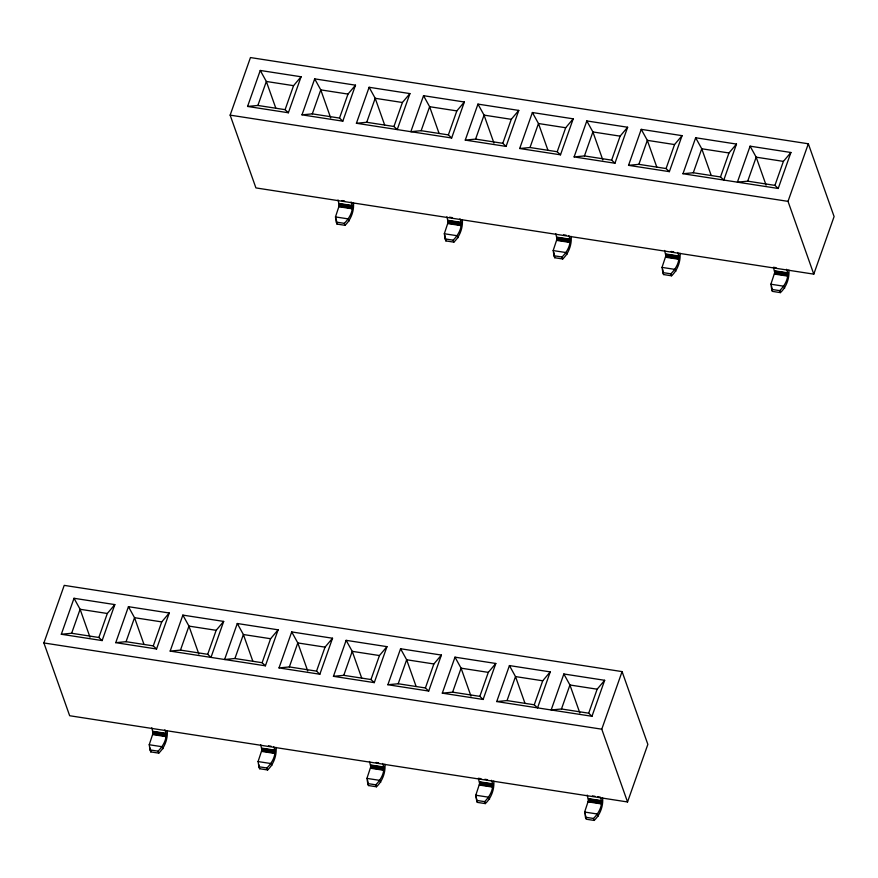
<?xml version="1.0" encoding="UTF-8"?>
<svg xmlns="http://www.w3.org/2000/svg" width="878" height="878" viewBox="0 0 878 878"><rect width="100%" height="100%" fill="white"/><g stroke="black" fill="none" stroke-linecap="round" stroke-linejoin="round"><path stroke-width="1.32" d="M167.215 730.573C168.027 738.738 164.647 747.65 158.764 753.137L150.775 751.908L150.072 749.933L149.227 744.742L153.068 733.108L151.795 727.796M150.072 749.933L158.062 751.162C163.242 746.102 168.554 737.202 164.855 729.816M276.065 747.397C276.877 755.563 273.497 764.475 267.614 769.962L259.625 768.733L258.922 766.757L258.077 761.566L261.918 749.933L260.645 744.621M258.922 766.757L266.912 767.987C272.092 762.927 277.415 754.026 273.706 746.64M353.45 202.752C354.262 210.918 350.893 219.84 344.999 225.317L337.02 224.088L336.318 222.112L335.473 216.921L339.314 205.287L338.041 199.975M336.318 222.112L344.308 223.341C349.477 218.293 354.8 209.381 351.101 201.995M384.915 764.222C385.727 772.388 382.358 781.31 376.464 786.787L368.475 785.558L367.772 783.582L366.927 778.391L370.779 766.757L369.495 761.445M367.772 783.582L375.762 784.811C380.942 779.763 386.265 770.851 382.567 763.465M462.311 219.577C463.123 227.742 459.743 236.665 453.86 242.141L445.87 240.912L445.168 238.937L444.323 233.746L448.164 222.112L446.891 216.8M445.168 238.937L453.158 240.166C458.338 235.117 463.65 226.206 459.951 218.82M493.765 781.047C494.577 789.212 491.208 798.135 485.314 803.611L477.325 802.382L476.633 800.407L475.788 795.216L479.629 783.582L478.356 778.27L480.968 778.676M476.633 800.407L484.612 801.636C489.792 796.587 495.115 787.676 491.417 780.29M571.161 236.401C571.973 244.567 568.593 253.49 562.71 258.977L554.72 257.737L554.018 255.761L553.173 250.57L557.014 238.937L555.741 233.625M554.018 255.761L562.008 256.991C567.188 251.942 572.511 243.03 568.801 235.644M602.615 797.872C603.427 806.037 600.058 814.96 594.165 820.436L586.186 819.207L585.483 817.231L584.638 812.04L588.48 800.407L587.206 795.095M585.483 817.231L593.473 818.461C598.642 813.412 603.965 804.5 600.267 797.114L597.655 796.708M680.011 253.226C680.823 261.392 677.454 270.314 671.56 275.802L663.57 274.562L662.868 272.586L662.023 267.395L665.875 255.761L664.591 250.449M662.868 272.586L670.858 273.815C676.038 268.767 681.361 259.855 677.651 252.469M788.861 270.051C789.673 278.216 786.304 287.139 780.41 292.626L772.42 291.386L771.729 289.411L770.884 284.22L774.725 272.586L773.452 267.274L776.064 267.68M771.729 289.411L779.708 290.64C784.888 285.591 790.211 276.68 786.512 269.294M43.9 642.959L64.215 585.374L622.085 671.604L647.854 744.379L627.54 801.965L69.669 715.735L43.9 642.959L601.77 729.19L627.54 801.965M230.146 115.139L250.46 57.564L808.331 143.783L834.1 216.57L813.785 274.145L255.915 187.914L230.146 115.139L788.016 201.369L813.785 274.145M61.317 634.267L74.015 598.28L114.831 604.591L102.133 640.578L61.317 634.267L71.634 633.268L98.852 637.483L102.133 640.578M247.563 106.447L260.261 70.459L301.077 76.77L288.379 112.757L247.563 106.447L257.88 105.459L285.098 109.662L288.379 112.757M71.634 633.268L80.107 609.277L74.015 598.28M257.88 105.459L266.341 81.467L260.261 70.459M98.852 637.483L107.314 613.492L114.831 604.591M285.098 109.662L293.559 85.671L301.077 76.77M115.742 642.674L128.44 606.687L169.256 612.998L156.558 648.985L115.742 642.674L126.059 641.686L153.277 645.89L156.558 648.985M301.988 114.853L314.686 78.866L355.502 85.177L342.804 121.164L301.988 114.853L312.305 113.866L339.523 118.069L342.804 121.164M126.059 641.686L134.532 617.695L128.44 606.687M312.305 113.866L320.766 89.874L314.686 78.866M153.277 645.89L161.739 621.898L169.256 612.998M339.523 118.069L347.984 94.078L355.502 85.177M170.167 651.092L182.865 615.105L223.681 621.415L210.983 657.402L207.702 654.308L180.484 650.104L170.167 651.092L265.408 665.809L278.117 629.822L237.29 623.512L224.592 659.499L234.92 658.511L262.127 662.714L265.408 665.809M356.413 123.271L369.111 87.284L409.927 93.595L397.229 129.582L393.948 126.487L366.73 122.283L356.413 123.271L451.654 137.989L464.352 102.002L423.536 95.691L410.838 131.689L421.155 130.69L448.373 134.894L451.654 137.989M180.484 650.104L188.957 626.102L182.865 615.105M366.73 122.283L375.202 98.292L369.111 87.284M207.702 654.308L216.164 630.316L223.681 621.415M393.948 126.487L402.409 102.496L409.927 93.595M234.92 658.511L243.382 634.52L237.29 623.512M421.155 130.69L429.627 106.699L423.536 95.691M262.127 662.714L270.589 638.723L278.117 629.822M448.373 134.894L456.834 110.902L464.352 102.002M279.017 667.917L291.715 631.93L332.542 638.24L319.844 674.227L279.017 667.917L289.345 666.929L316.552 671.132L319.844 674.227M465.263 140.096L477.961 104.109L518.777 110.419L506.079 146.406L465.263 140.096L475.58 139.108L502.798 143.312L506.079 146.406M289.345 666.929L297.807 642.937L291.715 631.93M475.58 139.108L484.052 115.117L477.961 104.109M316.552 671.132L325.025 647.141L332.542 638.24M502.798 143.312L511.259 119.32L518.777 110.419M333.442 676.323L346.141 640.336L386.968 646.647L374.269 682.634L333.442 676.323L343.77 675.336L370.977 679.539L374.269 682.634M519.688 148.514L532.386 112.527L573.213 118.826L560.504 154.813L519.688 148.514L530.005 147.515L557.223 151.729L560.504 154.813M343.77 675.336L352.232 651.344L346.141 640.336M530.005 147.515L538.477 123.524L532.386 112.527M370.977 679.539L379.45 655.548L386.968 646.647M557.223 151.729L565.684 127.738L573.213 118.826M387.867 684.741L400.566 648.754L441.393 655.065L428.694 691.052L387.867 684.741L398.195 683.753L425.402 687.957L428.694 691.052M574.113 156.921L586.811 120.934L627.638 127.244L614.94 163.231L574.113 156.921L584.441 155.933L611.648 160.136L614.94 163.231M398.195 683.753L406.657 659.762L400.566 648.754M584.441 155.933L592.902 131.941L586.811 120.934M425.402 687.957L433.875 663.966L441.393 655.065M611.648 160.136L620.109 136.145L627.638 127.244M442.303 693.148L455.002 657.161L495.818 663.472L483.119 699.459L442.303 693.148L452.62 692.16L479.827 696.364L483.119 699.459M628.538 165.338L641.236 129.351L682.063 135.651L669.365 171.649L628.538 165.338L638.866 164.34L666.073 168.554L669.365 171.649M452.62 692.16L461.082 668.169L455.002 657.161M638.866 164.34L647.327 140.348L641.236 129.351M479.827 696.364L488.3 672.372L495.818 663.472M666.073 168.554L674.545 144.563L682.063 135.651M496.728 701.566L509.427 665.579L550.243 671.889L537.545 707.877L534.263 704.782L507.045 700.578L496.728 701.566L591.97 716.283L604.668 680.296L563.852 673.986L551.154 709.973L561.47 708.985L588.688 713.188L591.97 716.283M682.963 173.745L695.661 137.758L736.488 144.069L723.79 180.056L720.498 176.961L693.291 172.757L682.963 173.745L778.215 188.474L790.913 152.487L750.097 146.176L737.399 182.163L747.716 181.164L774.923 185.379L778.215 188.474M507.045 700.578L515.507 676.587L509.427 665.579M693.291 172.757L701.752 148.766L695.661 137.758M534.263 704.782L542.725 680.79L550.243 671.889M720.498 176.961L728.97 152.97L736.488 144.069M561.47 708.985L569.932 684.994L563.852 673.986M747.716 181.164L756.177 157.173L750.097 146.176M588.688 713.188L597.15 689.197L604.668 680.296M774.923 185.379L783.395 161.387L790.913 152.487M601.77 729.19L622.085 671.604M788.016 201.369L808.331 143.783M293.559 85.671L266.341 81.467L275.802 108.159M347.984 94.078L320.766 89.874L330.677 117.85M402.409 102.496L375.202 98.292L384.652 124.983M456.834 110.902L429.627 106.699L439.077 133.401M511.259 119.32L484.052 115.117L493.952 143.081M565.684 127.738L538.477 123.524L547.927 150.226M620.109 136.145L592.902 131.941L602.802 159.906M674.545 144.563L647.327 140.348L656.777 167.05M728.97 152.97L701.752 148.766L711.213 175.457M783.395 161.387L756.177 157.173L766.088 185.148M341.959 200.579L344.571 200.985M449.503 217.206L452.115 217.612M563.577 234.843L566.189 235.238M671.121 251.459L673.733 251.865M339.27 203.531L352.33 205.551M448.12 220.356L461.18 222.375M556.97 237.181L570.041 239.2M665.831 254.005L678.892 256.025M774.681 270.83L787.742 272.849M339.325 203.905L352.385 205.924M448.175 220.729L461.246 222.749M557.036 237.554L570.096 239.573M665.886 254.379L678.946 256.398M774.736 271.203L787.796 273.223M339.358 204.333L352.418 206.352M448.208 221.157L461.268 223.177M557.058 237.982L570.118 240.001M665.908 254.807L678.968 256.826M774.758 271.631L787.829 273.651M339.347 204.804L352.407 206.813M448.197 221.629L461.268 223.649M557.058 238.454L570.118 240.473M665.908 255.278L678.968 257.298M774.758 272.103L787.818 274.123M339.314 205.287L352.374 207.307M448.164 222.112L461.224 224.131M557.014 238.937L570.085 240.956M665.875 255.761L678.935 257.781M774.725 272.586L787.785 274.605M339.248 205.792L352.308 207.812M448.098 222.617L461.159 224.636M556.948 239.442L570.02 241.461M665.809 256.266L678.87 258.286M774.659 273.091L787.72 275.11M339.16 206.286L352.221 208.305M448.01 223.111L461.071 225.13M556.861 239.935L569.921 241.955M665.711 256.76L678.771 258.78M774.561 273.585L787.632 275.604M339.04 206.758L352.1 208.777M447.89 223.583L460.95 225.602M556.74 240.407L569.8 242.427M665.59 257.232L678.661 259.251M774.451 274.068L787.511 276.076M335.473 216.921L348.533 218.94L349.235 220.916M444.323 233.746L457.383 235.765L458.086 237.74M553.173 250.57L566.233 252.59L566.936 254.565M662.023 267.395L675.094 269.414L675.786 271.39M770.884 284.22L783.944 286.239L784.647 288.214M107.314 613.492L80.107 609.277L90.006 637.252M161.739 621.898L134.532 617.695L143.981 644.397M216.164 630.316L188.957 626.102L198.856 654.077M270.589 638.723L243.382 634.52L252.831 661.222M325.025 647.141L297.807 642.937L307.706 670.902M379.45 655.548L352.232 651.344L361.692 678.046M433.875 663.966L406.657 659.762L416.117 686.453M488.3 672.372L461.082 668.169L470.992 696.144M542.725 680.79L515.507 676.587L524.967 703.278M597.15 689.197L569.932 684.994L579.842 712.969M268.481 745.828L271.093 746.234M376.025 762.455L378.637 762.861M484.886 779.28L487.499 779.686M592.43 795.907L595.043 796.313M153.024 731.352L166.085 733.371M261.874 748.177L274.946 750.196M370.736 765.001L383.796 767.021M479.586 781.826L492.646 783.845M588.436 798.651L601.496 800.67M153.079 731.725L166.151 733.745M261.94 748.55L275.001 750.569M370.79 765.375L383.851 767.394M479.64 782.199L492.701 784.219M588.49 799.024L601.551 801.043M153.112 732.153L166.172 734.173M261.962 748.978L275.023 750.997M370.812 765.803L383.873 767.822M479.662 782.627L492.734 784.647M588.523 799.452L601.584 801.471M153.101 732.614L166.172 734.634M261.962 749.439L275.023 751.458M370.812 766.264L383.873 768.283M479.662 783.088L492.723 785.108M588.512 799.924L601.573 801.932M153.068 733.108L166.129 735.127M261.918 749.933L274.99 751.952M370.779 766.757L383.84 768.777M479.629 783.582L492.69 785.601M588.48 800.407L601.54 802.426M153.002 733.613L166.063 735.632M261.853 750.438L274.924 752.457M370.714 767.262L383.774 769.282M479.564 784.087L492.624 786.106M588.414 800.912L601.474 802.931M152.915 734.107L165.975 736.126M261.765 750.931L274.825 752.951M370.615 767.756L383.675 769.776M479.465 784.581L492.536 786.6M588.326 801.405L601.386 803.425M152.794 734.579L165.854 736.598M261.644 751.403L274.715 753.423M370.505 768.228L383.565 770.247M479.355 785.053L492.415 787.072M588.205 801.877L601.265 803.897M149.227 744.742L162.287 746.761L162.99 748.736M258.077 761.566L271.137 763.586L271.84 765.561M366.927 778.391L379.998 780.41L380.69 782.386M779.708 290.64L780.41 292.626M670.858 273.815L671.56 275.802M562.008 256.991L562.71 258.977M453.158 240.166L453.86 242.141M598.401 816.035L597.698 814.06L584.638 812.04L585.341 814.016M593.473 818.461L594.165 820.436M344.308 223.341L344.999 225.317M489.551 799.21L488.848 797.235L475.788 795.216L477.325 802.382M484.612 801.636L485.314 803.611M375.762 784.811L376.464 786.787M266.912 767.987L267.614 769.962M158.062 751.162L158.764 753.137M771.575 286.195L772.42 291.386M662.725 269.37L663.57 274.562M553.875 252.546L554.72 257.737M585.549 815.311L585.966 817.912M445.025 235.721L445.87 240.912M336.175 218.896L337.02 224.088M367.63 780.366L368.475 785.558M258.988 764.837L259.625 768.733M150.138 748.012L150.775 751.908"/></g></svg>
